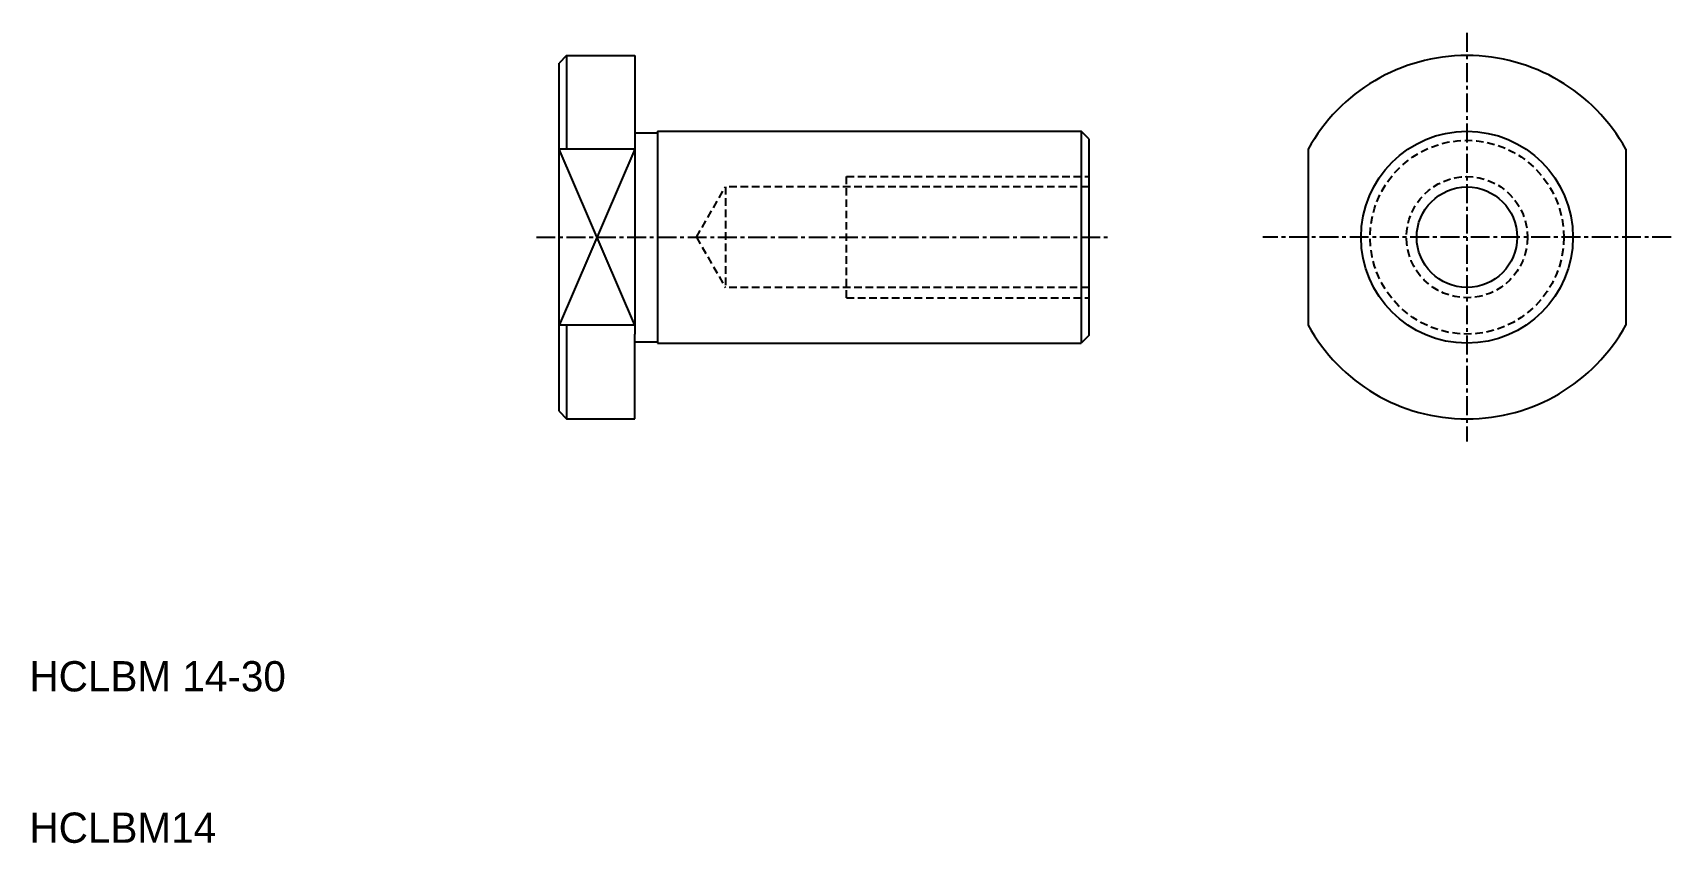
# Model space of a CAD drawing. Extents: x -69 to 39, y -97 to -43.
import ezdxf

# ---------------------------------------------------------------- set-up
doc = ezdxf.new("R2010")
doc.units = 0
doc.linetypes.add('CENTER', pattern=[2, 1.25, -0.25, 0.25, -0.25])
doc.linetypes.add('DASHED', pattern=[0.75, 0.5, -0.25])
doc.layers.get('0').update_dxf_attribs({"linetype": 'CONTINUOUS'})
doc.layers.add('CENTER', color=1, linetype='CENTER')

msp = doc.modelspace()

# ---------------------------------------------------------------- linework, layer by layer
for p, q in [((-34.08, -45), (-34.58, -45.5)), ((-34.08, -45), (-29.58, -45)), ((-34.08, -45), (-34.08, -51.19)), ((-29.58, -45), (-29.58, -50.6)), ((-34.58, -68.5), (-34.58, -45.5)), ((-29.58, -50.1), (-28.08, -50.1)), ((-29.58, -50.6), (-29.58, -63.4)), ((-28.08, -50), (-0.08, -50)), ((-28.08, -50), (-28.08, -64)), ((-0.08, -50), (-0.08, -64)), ((0.42, -50.5), (-0.08, -50)), ((0.42, -50.5), (0.42, -63.5)), ((-29.58, -51.19), (-34.58, -51.19)), ((14.92, -51.19), (14.92, -62.81)), ((35.92, -51.19), (35.92, -62.81)), ((-29.58, -62.81), (-34.58, -62.81)), ((-34.08, -62.81), (-34.08, -69)), ((-29.58, -69), (-29.58, -63.4)), ((0.42, -63.5), (-0.08, -64)), ((-29.58, -63.9), (-28.08, -63.9)), ((-28.08, -64), (-0.08, -64)), ((-34.58, -68.5), (-34.08, -69)), ((-34.08, -69), (-29.58, -69))]:
    msp.add_line(p, q)
at = {"color": 3}
for p, q in [((-29.58, -62.81), (-34.58, -51.19)), ((-29.58, -51.19), (-34.58, -62.81))]:
    msp.add_line(p, q, dxfattribs=at)
at = {"color": 3, "linetype": 'DASHED'}
for p, q in [((-15.58, -53), (0.42, -53)), ((-15.58, -61), (-15.58, -53)), ((-25.5, -57), (-23.58, -53.67)), ((0.42, -53.67), (-23.58, -53.67)), ((-23.58, -53.67), (-23.58, -60.32)), ((-25.5, -57), (-23.58, -60.32)), ((0.42, -60.32), (-23.58, -60.32)), ((-15.58, -61), (0.42, -61))]:
    msp.add_line(p, q, dxfattribs=at)
at = {"color": 7, "linetype": 'CONTINUOUS'}
msp.add_circle((25.42, -57), 7, dxfattribs=at)
at = {"color": 3, "linetype": 'DASHED'}
for radius in [6.4, 4]:
    msp.add_circle((25.42, -57), radius, dxfattribs=at)
msp.add_circle((25.42, -57), 3.32)
for start, end in [(28.955, 151.045), (208.955, 331.045)]:
    msp.add_arc((25.42, -57), 12, start, end)
at = {"layer": 'CENTER', "color": 1, "linetype": 'CENTER'}
for p, q in [((25.42, -43.5), (25.42, -70.5)), ((-36.08, -57), (1.92, -57)), ((38.92, -57), (11.92, -57))]:
    msp.add_line(p, q, dxfattribs=at)

# ---------------------------------------------------------------- texts
for s, p in [('HCLBM 14-30', (-69.58, -87)), ('HCLBM14', (-69.58, -97))]:
    msp.add_text(s, height=2).set_placement(p)

doc.saveas('drawing.dxf')
